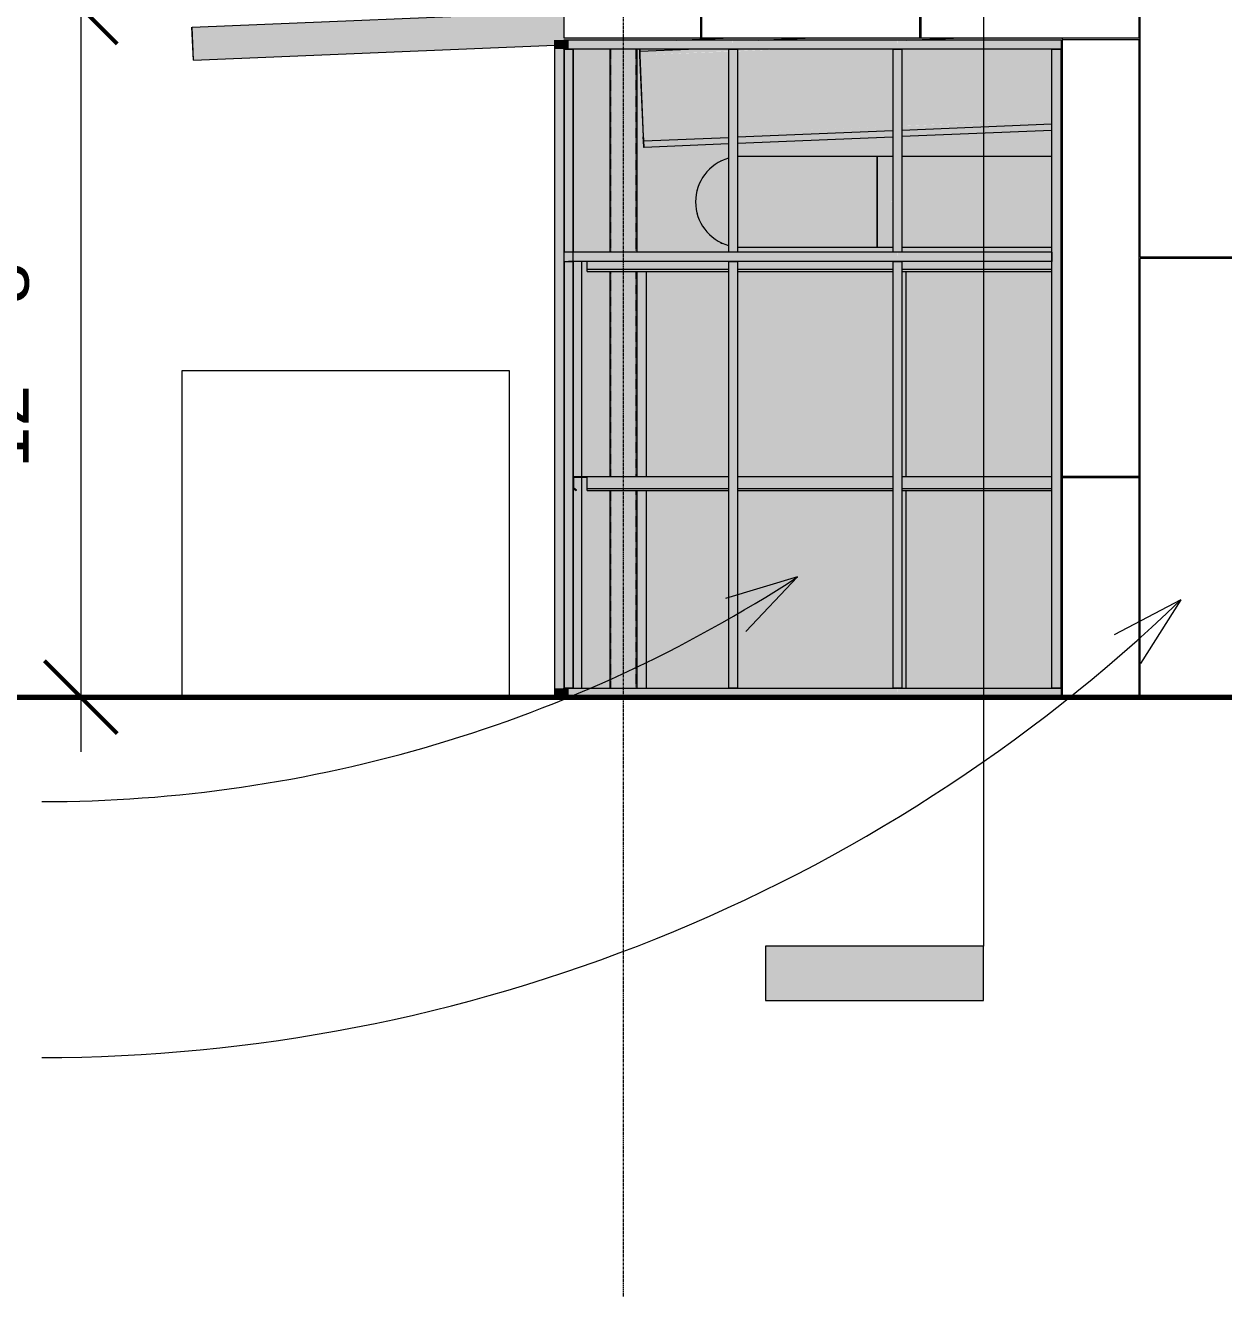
# Model space of a CAD drawing. Header units: inches. Extents: x 20478 to 36715, y -248 to 750.
# Drawn here: x 29080.5 to 29344.3, y -132 to 148 of the extents above; entities that cross this region are included whole.
import ezdxf

# ---------------------------------------------------------------- set-up
doc = ezdxf.new("R2010")
doc.units = ezdxf.units.IN
doc.header["$MEASUREMENT"] = 0
doc.linetypes.add('Grid Line 1_2_', pattern=[0.875, 0.5, -0.125, 0.125, -0.125])
doc.linetypes.add('Hidden 1_8_', pattern=[0.1875, 0.125, -0.0625])
for name, color, linetype, lineweight in [('A-ANNO-DIMS', 211, 'Continuous', 9), ('A-ANNO-DIMS-128', 211, 'Continuous', 9), ('A-GLAZ-CWMG', 51, 'Continuous', 9), ('A-WALL-PATT', 111, 'Continuous', 13), ('C-TOPO', 7, 'Continuous', 9), ('E-ELEC-EQPM', 71, 'Continuous', 9), ('G-ANNO-SYMB', 111, 'Continuous', 9), ('G-ANNO-TEXT', 231, 'Continuous', 9), ('I-WALL', 2, 'Continuous', 13), ('L-SITE-WALL', 31, 'Continuous', 13), ('M-HVAC-DUCT', 70, 'Continuous', 9), ('M-HVAC-DUCT-ANNO', 70, 'Continuous', 9), ('S-BEAM', 12, 'Continuous', 9), ('S-COLS', 52, 'Continuous', 9), ('S-GRID', 1, 'Continuous', 9)]:
    doc.layers.add(name, color=color, linetype=linetype, lineweight=lineweight)
doc.styles.add('Arial_1', font='arial.ttf', dxfattribs={"height": 11.802395})
doc.dimstyles.new('Linear_-_3_32__Arial', dxfattribs={"dimscale": 12, "dimtxt": 12, "dimasz": 1.333333, "dimexe": 1, "dimexo": 0.666667, "dimgap": 0.666667, "dimtad": 1, "dimrnd": 0.25, "dimzin": 1, "dimdsep": 46, "dimlunit": 4, "dimtxsty": 'Arial_1', "dimblk1": 'OBLIQUE', "dimblk2": 'OBLIQUE', "dimsah": 1, "dimcen": 0.09, "dimdle": 1, "dimazin": 0, "dimtfac": 1, "dimtdec": 4, "dimtix": 1, "dimtmove": 0, "dimatfit": 3, "dimfxl": 1, "dimtvp": 1, "dimtfill": 1, "dimfrac": 2, "dimtolj": 1, "dimtzin": 0, "dimarcsym": 2})

# ---------------------------------------------------------------- blocks, each defined once
blk = doc.blocks.new('HSS-Hollow Structural Section-Column - HSS6X6X1_4-556719-Elevation - East')
at = {"layer": 'S-COLS'}
h = blk.add_hatch(color=256, dxfattribs=at)
h.paths.add_polyline_path([(-22786.84, 2), (-22786.84, 45.52), (-22787.3, 45.52), (-22787.3, 2), (-22786.84, 2)], flags=0)
h.paths.add_polyline_path([(-22787.13, 48.55), (-22786.84, 48.55), (-22786.84, 93.77), (-22787.3, 93.77), (-22787.26, 48.55), (-22787.24, 48.55)], flags=0)
h.paths.add_polyline_path([(-22787, 98), (-22786.84, 98), (-22786.84, 142.75), (-22787.3, 142.75), (-22787.28, 98), (-22787.07, 98)], flags=0)
h = blk.add_hatch(color=256, dxfattribs=at)
h.paths.add_polyline_path([(-22786.84, 2), (-22781.77, 2), (-22781.77, 45.52), (-22786.84, 45.52), (-22786.84, 20.11)], flags=0)
h.paths.add_polyline_path([(-22781.77, 48.55), (-22781.77, 93.77), (-22786.84, 93.77), (-22786.84, 48.55), (-22782.13, 48.55)], flags=0)
h.paths.add_polyline_path([(-22781.77, 98), (-22781.77, 142.75), (-22786.84, 142.75), (-22786.84, 98), (-22782.13, 98)], flags=0)
h = blk.add_hatch(color=256, dxfattribs=at)
h.paths.add_polyline_path([(-22781.54, 2), (-22781.3, 2), (-22781.32, 45.52), (-22781.77, 45.52), (-22781.77, 2)], flags=0)
h.paths.add_polyline_path([(-22781.42, 48.55), (-22781.3, 48.55), (-22781.34, 93.77), (-22781.77, 93.77), (-22781.77, 48.55), (-22781.54, 48.55)], flags=0)
h.paths.add_polyline_path([(-22781.77, 98), (-22781.3, 98), (-22781.3, 142.75), (-22781.77, 142.75), (-22781.77, 113.88)], flags=0)
for p, q in [((-22787.3, 142.75), (-22787.3, 98)), ((-22781.3, 98), (-22781.3, 142.75)), ((-22787.3, 93.77), (-22787.3, 48.55)), ((-22781.3, 48.55), (-22781.3, 93.77)), ((-22787.3, 45.52), (-22787.3, 2)), ((-22781.3, 2), (-22781.3, 45.52))]:
    blk.add_line(p, q, dxfattribs=at)
at = {"layer": 'S-COLS', "linetype": 'Hidden 1_8_'}
for p, q in [((-22787.07, 98), (-22787.07, 142.75)), ((-22781.54, 142.75), (-22781.54, 98)), ((-22787.07, 48.55), (-22787.07, 93.77)), ((-22781.54, 93.77), (-22781.54, 48.55)), ((-22787.07, 2), (-22787.07, 45.52)), ((-22781.54, 45.52), (-22781.54, 2))]:
    blk.add_line(p, q, dxfattribs=at)
blk = doc.blocks.new('W-Wide Flange - W21X166-903667-Elevation - East')
at = {"layer": 'S-BEAM'}
h = blk.add_hatch(color=256, dxfattribs=at)
h.paths.add_polyline_path([(-22780.62, 142.31), (-22769.95, 142.75), (-22780.64, 142.75)], flags=0)
h.paths.add_polyline_path([(-22754.61, 144.75), (-22721.95, 144.75), (-22709.95, 145.25), (-22742.61, 145.25)], flags=0)
h.paths.add_polyline_path([(-22371.37, 159.36), (-22370.44, 159.4), (-22370.44, 160.76), (-22371.37, 160.72)], flags=0)
h = blk.add_hatch(color=256, dxfattribs=at)
h.paths.add_polyline_path([(-22780.66, 141.41), (-22761.18, 142.27), (-22761.18, 142.75), (-22769.95, 142.75), (-22780.69, 142.27), (-22780.67, 141.64)], flags=0)
h.paths.add_polyline_path([(-22759.18, 142.31), (-22748.57, 142.75), (-22759.18, 142.74), (-22759.18, 142.53)], flags=0)
h.paths.add_polyline_path([(-22710.39, 144.75), (-22700.57, 144.75), (-22688.57, 145.25), (-22709.95, 145.25), (-22720.91, 144.75), (-22711.26, 144.75)], flags=0)
h.paths.add_polyline_path([(-22371.37, 158.47), (-22370.44, 158.51), (-22370.44, 159.4), (-22371.37, 159.32), (-22371.37, 158.47)], flags=0)
h = blk.add_hatch(color=256, dxfattribs=at)
h.paths.add_polyline_path([(-22779.91, 123.43), (-22761.18, 124.21), (-22761.18, 142.22), (-22780.66, 141.41), (-22780.3, 132.64)], flags=0)
h.paths.add_polyline_path([(-22759.18, 124.29), (-22724.99, 125.72), (-22724.99, 142.75), (-22748.57, 142.75), (-22759.18, 142.27), (-22759.18, 132.64)], flags=0)
h.paths.add_polyline_path([(-22722.99, 125.8), (-22689.93, 127.18), (-22689.93, 142.75), (-22722.99, 142.75), (-22722.99, 132.64)], flags=0)
h.paths.add_polyline_path([(-22687.93, 127.26), (-22687.68, 127.27), (-22687.68, 145.25), (-22689.93, 145.19), (-22700.57, 144.75), (-22687.93, 144.75), (-22687.93, 132.64)], flags=0)
h.paths.add_polyline_path([(-22371.37, 140.45), (-22370.44, 140.49), (-22370.44, 158.51), (-22371.37, 158.47), (-22371.37, 140.66)], flags=0)
h.paths.add_polyline_path([(-22366.82, 140.64), (-22360.73, 140.89), (-22360.78, 142.02), (-22364.05, 142.02), (-22364.05, 145), (-22366.82, 145), (-22366.82, 140.66)], flags=0)
h = blk.add_hatch(color=256, dxfattribs=at)
h.paths.add_polyline_path([(-22779.91, 121.18), (-22779.74, 121.18), (-22779.79, 122.54), (-22779.97, 122.54)], flags=0)
h.paths.add_polyline_path([(-22779.92, 123.43), (-22779.91, 123.43), (-22780.31, 132.64)], flags=0)
h.paths.add_polyline_path([(-22780.79, 142.3), (-22780.62, 142.31), (-22780.68, 142.75), (-22780.81, 142.75)], flags=0)
h = blk.add_hatch(color=256, dxfattribs=at)
h.paths.add_polyline_path([(-22779.86, 122.54), (-22761.18, 123.35), (-22761.18, 124.21), (-22779.91, 123.43), (-22779.87, 122.57)], flags=0)
h.paths.add_polyline_path([(-22759.18, 123.4), (-22724.99, 124.86), (-22724.99, 125.72), (-22759.18, 124.28), (-22759.18, 123.43)], flags=0)
h.paths.add_polyline_path([(-22722.99, 124.91), (-22689.93, 126.32), (-22689.93, 127.18), (-22722.99, 125.77), (-22722.99, 124.94)], flags=0)
h.paths.add_polyline_path([(-22687.93, 126.37), (-22687.68, 126.41), (-22687.68, 127.27), (-22687.93, 127.21), (-22687.93, 126.39)], flags=0)
h.paths.add_polyline_path([(-22371.37, 139.56), (-22370.44, 139.63), (-22370.44, 140.49), (-22371.37, 140.45), (-22371.37, 139.56)], flags=0)
h.paths.add_polyline_path([(-22366.82, 139.75), (-22360.68, 140.04), (-22360.73, 140.89), (-22366.82, 140.64), (-22366.82, 139.75)], flags=0)
h = blk.add_hatch(color=256, dxfattribs=at)
h.paths.add_polyline_path([(-22779.74, 121.18), (-22761.18, 121.96), (-22761.18, 123.32), (-22779.79, 122.54)], flags=0)
h.paths.add_polyline_path([(-22759.18, 122.04), (-22724.99, 123.46), (-22724.99, 124.83), (-22759.18, 123.4), (-22759.18, 123.26)], flags=0)
h.paths.add_polyline_path([(-22722.99, 123.55), (-22689.93, 124.93), (-22689.93, 126.29), (-22722.99, 124.91)], flags=0)
h.paths.add_polyline_path([(-22687.93, 125.01), (-22687.68, 125.02), (-22687.68, 126.38), (-22687.93, 126.37)], flags=0)
h.paths.add_polyline_path([(-22371.37, 138.2), (-22370.44, 138.24), (-22370.44, 139.6), (-22371.37, 139.56)], flags=0)
h.paths.add_polyline_path([(-22366.82, 138.39), (-22360.55, 138.65), (-22360.61, 140.01), (-22366.82, 139.75)], flags=0)
for p, q in [((-22754.61, 144.75), (-22742.61, 145.25)), ((-22721.95, 144.75), (-22709.95, 145.25)), ((-22780.81, 142.75), (-22780.79, 142.3)), ((-22780.79, 142.3), (-22780.72, 142.3)), ((-22780.69, 142.3), (-22780.62, 142.31)), ((-22780.67, 141.41), (-22779.92, 123.43)), ((-22779.91, 123.43), (-22780.66, 141.41)), ((-22780.62, 142.31), (-22780.64, 142.75)), ((-22780.62, 142.31), (-22769.95, 142.75)), ((-22722.99, 124.91), (-22689.93, 126.29)), ((-22687.93, 126.37), (-22687.68, 126.38)), ((-22779.79, 122.54), (-22761.18, 123.32)), ((-22759.18, 123.4), (-22724.99, 124.83)), ((-22759.18, 122.04), (-22724.99, 123.46)), ((-22722.99, 123.55), (-22689.93, 124.93)), ((-22687.93, 125.01), (-22687.68, 125.02)), ((-22779.97, 122.54), (-22779.91, 121.18)), ((-22779.9, 122.54), (-22779.97, 122.54)), ((-22779.91, 121.18), (-22779.74, 121.18)), ((-22779.79, 122.54), (-22779.86, 122.54)), ((-22779.74, 121.18), (-22779.79, 122.54)), ((-22779.74, 121.18), (-22761.18, 121.96))]:
    blk.add_line(p, q, dxfattribs=at)
for centre, start_param, end_param in [((-22780.69, 141.41), 4.712389, 6.283185), ((-22780.65, 141.41), 0, 1.570796), ((-22779.94, 123.43), 3.141593, 4.712389), ((-22779.9, 123.43), 1.570796, 3.141593)]:
    blk.add_ellipse(centre, major_axis=(-0.037, 0.889), ratio=0.014145, start_param=start_param, end_param=end_param, dxfattribs=at)
blk = doc.blocks.new('Girt_C - 8_D-903668-Elevation - East')
at = {"layer": 'S-BEAM'}
h = blk.add_hatch(color=256, dxfattribs=at)
h.paths.add_polyline_path([(-22792.3, 48.37), (-22761.18, 48.37), (-22761.18, 48.55), (-22792.3, 48.53), (-22792.3, 48.46)], flags=0)
h.paths.add_polyline_path([(-22687.68, 48.37), (-22687.68, 48.55), (-22687.93, 48.51), (-22687.93, 48.37)], flags=0)
h.paths.add_polyline_path([(-22689.93, 48.37), (-22689.93, 48.55), (-22722.99, 48.52), (-22722.99, 48.37)], flags=0)
h.paths.add_polyline_path([(-22759.18, 48.37), (-22724.99, 48.37), (-22724.99, 48.55), (-22759.18, 48.52), (-22759.18, 48.45)], flags=0)
h.paths.add_polyline_path([(-22371.37, 48.37), (-22370.44, 48.37), (-22370.44, 48.55), (-22371.37, 48.53), (-22371.37, 48.37)], flags=0)
h.paths.add_polyline_path([(-22366.82, 48.37), (-22360.55, 48.37), (-22360.55, 48.55), (-22366.82, 48.53), (-22366.82, 48.37)], flags=0)
h = blk.add_hatch(color=256, dxfattribs=at)
h.paths.add_polyline_path([(-22792.3, 46), (-22761.18, 46), (-22761.18, 48.37), (-22792.3, 48.37)], flags=0)
h.paths.add_polyline_path([(-22360.55, 46), (-22360.55, 48.37), (-22366.82, 48.37), (-22366.82, 46)], flags=0)
h.paths.add_polyline_path([(-22370.44, 46), (-22370.44, 48.37), (-22371.37, 48.37), (-22371.37, 46)], flags=0)
h.paths.add_polyline_path([(-22759.18, 46), (-22724.99, 46), (-22724.99, 48.37), (-22759.18, 48.37)], flags=0)
h.paths.add_polyline_path([(-22689.93, 46), (-22689.93, 48.37), (-22722.99, 48.37), (-22722.99, 46)], flags=0)
h.paths.add_polyline_path([(-22687.68, 46), (-22687.68, 48.37), (-22687.93, 48.37), (-22687.93, 46)], flags=0)
h = blk.add_hatch(color=256, dxfattribs=at)
h.paths.add_polyline_path([(-22722.99, 45.52), (-22689.93, 45.52), (-22689.93, 46), (-22722.99, 46)], flags=0)
h.paths.add_polyline_path([(-22782.13, 45.52), (-22761.18, 45.52), (-22761.18, 46), (-22792.3, 46), (-22792.3, 45.52)], flags=0)
h.paths.add_polyline_path([(-22360.55, 45.52), (-22360.55, 46), (-22366.82, 46), (-22366.82, 45.52)], flags=0)
h.paths.add_polyline_path([(-22370.44, 45.52), (-22370.44, 46), (-22371.37, 46), (-22371.37, 45.52)], flags=0)
h.paths.add_polyline_path([(-22759.18, 45.52), (-22724.99, 45.52), (-22724.99, 46), (-22759.18, 46)], flags=0)
h.paths.add_polyline_path([(-22687.68, 45.52), (-22687.68, 46), (-22687.93, 46), (-22687.93, 45.52)], flags=0)
for p, q in [((-22761.18, 48.55), (-22792.3, 48.55)), ((-22792.3, 48.37), (-22792.3, 48.55)), ((-22792.3, 46), (-22792.3, 48.37)), ((-22724.99, 48.55), (-22759.18, 48.55)), ((-22689.93, 48.55), (-22722.99, 48.55)), ((-22687.68, 48.55), (-22687.93, 48.55)), ((-22792.3, 45.52), (-22792.3, 46)), ((-22792.3, 46), (-22761.18, 46)), ((-22792.3, 45.52), (-22761.18, 45.52)), ((-22759.18, 46), (-22724.99, 46)), ((-22759.18, 45.52), (-22724.99, 45.52)), ((-22722.99, 46), (-22689.93, 46)), ((-22722.99, 45.52), (-22689.93, 45.52)), ((-22687.93, 46), (-22687.68, 46)), ((-22687.93, 45.52), (-22687.68, 45.52))]:
    blk.add_line(p, q, dxfattribs=at)
blk = doc.blocks.new('Girt_C - 8_D-V121-Elevation - East')
at = {"layer": 'S-BEAM'}
h = blk.add_hatch(color=256, dxfattribs=at)
h.paths.add_polyline_path([(-22689.93, 94.25), (-22689.93, 96), (-22722.99, 96), (-22722.99, 94.25)], flags=0)
h.paths.add_polyline_path([(-22762.76, 94.25), (-22761.18, 94.25), (-22761.18, 96), (-22792.3, 96), (-22792.3, 94.25)], flags=0)
h.paths.add_polyline_path([(-22759.18, 94.25), (-22724.99, 94.25), (-22724.99, 96), (-22759.18, 96), (-22759.18, 95.13)], flags=0)
h.paths.add_polyline_path([(-22687.93, 94.25), (-22687.68, 94.25), (-22687.68, 96.62), (-22687.93, 96.62), (-22687.93, 95.13)], flags=0)
h.paths.add_polyline_path([(-22360.55, 94.25), (-22360.55, 96.62), (-22366.82, 96.62), (-22366.82, 94.25)], flags=0)
h.paths.add_polyline_path([(-22370.44, 94.25), (-22370.44, 96.62), (-22371.37, 96.62), (-22371.37, 94.25)], flags=0)
h = blk.add_hatch(color=256, dxfattribs=at)
h.paths.add_polyline_path([(-22687.68, 96.62), (-22687.68, 96.8), (-22687.93, 96.76), (-22687.93, 96.62)], flags=0)
h.paths.add_polyline_path([(-22371.37, 96.62), (-22370.44, 96.62), (-22370.44, 96.8), (-22371.37, 96.78), (-22371.37, 96.62)], flags=0)
h.paths.add_polyline_path([(-22366.82, 96.62), (-22360.55, 96.62), (-22360.55, 96.7), (-22364.05, 96.72), (-22364.05, 96.8), (-22366.82, 96.78), (-22366.82, 96.62)], flags=0)
h = blk.add_hatch(color=256, dxfattribs=at)
h.paths.add_polyline_path([(-22722.99, 93.77), (-22689.93, 93.77), (-22689.93, 94.25), (-22722.99, 94.25)], flags=0)
h.paths.add_polyline_path([(-22762.76, 93.77), (-22761.18, 93.77), (-22761.18, 94.25), (-22792.3, 94.25), (-22792.3, 93.77)], flags=0)
h.paths.add_polyline_path([(-22360.55, 93.77), (-22360.55, 94.25), (-22366.82, 94.25), (-22366.82, 93.77)], flags=0)
h.paths.add_polyline_path([(-22370.44, 93.77), (-22370.44, 94.25), (-22371.37, 94.25), (-22371.37, 93.77)], flags=0)
h.paths.add_polyline_path([(-22759.18, 93.77), (-22724.99, 93.77), (-22724.99, 94.25), (-22759.18, 94.25)], flags=0)
h.paths.add_polyline_path([(-22687.68, 93.77), (-22687.68, 94.25), (-22687.93, 94.25), (-22687.93, 93.77)], flags=0)
for p, q in [((-22792.3, 94.25), (-22792.3, 96)), ((-22687.68, 96.8), (-22687.93, 96.8)), ((-22792.3, 93.77), (-22792.3, 94.25)), ((-22792.3, 94.25), (-22761.18, 94.25)), ((-22792.3, 93.77), (-22761.18, 93.77)), ((-22759.18, 94.25), (-22724.99, 94.25)), ((-22759.18, 93.77), (-22724.99, 93.77)), ((-22722.99, 94.25), (-22689.93, 94.25)), ((-22722.99, 93.77), (-22689.93, 93.77)), ((-22687.93, 94.25), (-22687.68, 94.25)), ((-22687.93, 93.77), (-22687.68, 93.77))]:
    blk.add_line(p, q, dxfattribs=at)
blk = doc.blocks.new('Girt_C - 8_D-948186-Elevation - East')
at = {"layer": 'S-BEAM'}
h = blk.add_hatch(color=256, dxfattribs=at)
h.paths.add_polyline_path([(-22794.73, 45.52), (-22794.66, 45.6), (-22795.19, 46.05), (-22795.19, 48.37), (-22795.3, 48.37), (-22795.3, 46)], flags=0)
h.paths.add_polyline_path([(-22795.12, 48.45), (-22792.3, 48.46), (-22792.3, 48.55), (-22795.12, 48.53), (-22795.12, 48.46)], flags=0)
for p, q in [((-22795.3, 48.37), (-22795.3, 46)), ((-22795.19, 46.05), (-22795.19, 48.37)), ((-22792.3, 48.55), (-22795.12, 48.55)), ((-22795.12, 48.45), (-22792.3, 48.45)), ((-22795.3, 46), (-22794.73, 45.52)), ((-22794.66, 45.6), (-22795.19, 46.05)), ((-22794.73, 45.52), (-22794.66, 45.6))]:
    blk.add_line(p, q, dxfattribs=at)
for radius, end in [(0.188, 180), (0.0782, 176.9576)]:
    blk.add_arc((-22795.12, 48.37), radius, 90, end, dxfattribs=at)
blk = doc.blocks.new('Rectangular Mullion - Rectangular Mullion 1-827989-Elevation - East')
at = {"layer": 'A-GLAZ-CWMG'}
blk.add_hatch(color=256, dxfattribs=at).paths.add_polyline_path([(-22797.43, 142.75), (-22797.43, 144.75), (-22799.43, 144.75), (-22799.43, 142.75)], flags=0)
blk.add_line((-22799.43, 142.75), (-22799.43, 144.75), dxfattribs=at)
blk = doc.blocks.new('Rectangular Mullion - Rectangular Mullion 1-827457-Elevation - East')
at = {"layer": 'A-GLAZ-CWMG'}
blk.add_hatch(color=256, dxfattribs=at).paths.add_polyline_path([(-22797.43, 2), (-22797.43, 97), (-22799.43, 97), (-22799.43, 2)], flags=0)
blk.add_line((-22799.43, 2), (-22799.43, 97), dxfattribs=at)
blk = doc.blocks.new('Rectangular Mullion - Rectangular Mullion 1-827803-Elevation - East')
at = {"layer": 'A-GLAZ-CWMG'}
blk.add_hatch(color=256, dxfattribs=at).paths.add_polyline_path([(-22797.43, 97), (-22797.43, 142.75), (-22799.43, 142.75), (-22799.43, 97)], flags=0)
blk.add_line((-22799.43, 97), (-22799.43, 142.75), dxfattribs=at)
blk = doc.blocks.new('Rectangular Mullion - Rectangular Mullion 1-779578-Elevation - East')
at = {"layer": 'A-GLAZ-CWMG'}
blk.add_hatch(color=256, dxfattribs=at).paths.add_polyline_path([(-22797.43, 0), (-22797.43, 2), (-22799.43, 2), (-22799.43, 0)], flags=0)
blk.add_line((-22799.43, 0), (-22799.43, 2), dxfattribs=at)
blk = doc.blocks.new('Rectangular Mullion - Rectangular Mullion 1-827988-Elevation - East')
at = {"layer": 'A-GLAZ-CWMG'}
blk.add_hatch(color=256, dxfattribs=at).paths.add_polyline_path([(-22796.37, 142.75), (-22796.37, 144.75), (-22797.43, 144.75), (-22797.43, 142.75)], flags=0)
for p, q in [((-22797.43, 142.75), (-22797.43, 144.75)), ((-22796.37, 144.75), (-22797.43, 144.75)), ((-22796.37, 142.75), (-22797.43, 142.75))]:
    blk.add_line(p, q, dxfattribs=at)
blk = doc.blocks.new('Rectangular Mullion - Rectangular Mullion 1-769201-Elevation - East')
at = {"layer": 'A-GLAZ-CWMG'}
blk.add_hatch(color=256, dxfattribs=at).paths.add_polyline_path([(-22760.18, 142.75), (-22723.99, 142.75), (-22724.03, 144.75), (-22760.18, 144.75)], flags=0)
for p, q in [((-22723.99, 144.75), (-22760.18, 144.75)), ((-22723.99, 142.75), (-22760.18, 142.75))]:
    blk.add_line(p, q, dxfattribs=at)
blk = doc.blocks.new('Rectangular Mullion - Rectangular Mullion 1-769360-Elevation - East')
at = {"layer": 'A-GLAZ-CWMG'}
blk.add_hatch(color=256, dxfattribs=at).paths.add_polyline_path([(-22687.93, 0), (-22687.93, 2), (-22723.99, 2), (-22723.99, 0)], flags=0)
for p, q in [((-22723.99, 2), (-22687.93, 2)), ((-22687.93, 2), (-22687.93, 0))]:
    blk.add_line(p, q, dxfattribs=at)
blk = doc.blocks.new('Rectangular Mullion - Rectangular Mullion 1-769200-Elevation - East')
at = {"layer": 'A-GLAZ-CWMG'}
blk.add_hatch(color=256, dxfattribs=at).paths.add_polyline_path([(-22796.37, 0), (-22760.18, 0), (-22760.18, 2), (-22796.37, 2)], flags=0)
blk.add_line((-22796.37, 2), (-22760.18, 2), dxfattribs=at)
blk = doc.blocks.new('Rectangular Mullion - Rectangular Mullion 1-779579-Elevation - East')
at = {"layer": 'A-GLAZ-CWMG'}
blk.add_hatch(color=256, dxfattribs=at).paths.add_polyline_path([(-22797.43, 0), (-22796.37, 0), (-22796.37, 2), (-22797.43, 2)], flags=0)
for p, q in [((-22797.43, 0), (-22797.43, 2)), ((-22797.43, 2), (-22796.37, 2))]:
    blk.add_line(p, q, dxfattribs=at)
blk = doc.blocks.new('Rectangular Mullion - Rectangular Mullion 1-827436-Elevation - East')
at = {"layer": 'A-GLAZ-CWMG'}
blk.add_hatch(color=256, dxfattribs=at).paths.add_polyline_path([(-22797.43, 2), (-22795.43, 2), (-22795.43, 97), (-22797.43, 97), (-22797.43, 20.11)], flags=0)
for p, q in [((-22797.43, 97), (-22797.43, 2)), ((-22795.43, 97), (-22795.43, 2)), ((-22795.43, 2), (-22797.43, 2))]:
    blk.add_line(p, q, dxfattribs=at)
blk = doc.blocks.new('Rectangular Mullion - Rectangular Mullion 1-827437-Elevation - East')
at = {"layer": 'A-GLAZ-CWMG'}
blk.add_hatch(color=256, dxfattribs=at).paths.add_polyline_path([(-22795.43, 97), (-22795.43, 142.75), (-22797.43, 142.75), (-22797.43, 97)], flags=0)
for p, q in [((-22797.43, 142.75), (-22795.43, 142.75)), ((-22797.43, 142.75), (-22797.43, 97)), ((-22795.43, 142.75), (-22795.43, 97))]:
    blk.add_line(p, q, dxfattribs=at)
blk = doc.blocks.new('Rectangular Mullion - Rectangular Mullion 1-827438-Elevation - East')
at = {"layer": 'A-GLAZ-CWMG'}
blk.add_hatch(color=256, dxfattribs=at).paths.add_polyline_path([(-22687.93, 97), (-22687.93, 142.75), (-22689.93, 142.75), (-22689.93, 97)], flags=0)
for p, q in [((-22689.93, 142.75), (-22687.93, 142.75)), ((-22689.93, 97), (-22689.93, 142.75)), ((-22687.93, 97), (-22687.93, 142.75))]:
    blk.add_line(p, q, dxfattribs=at)
blk = doc.blocks.new('Rectangular Mullion - Rectangular Mullion 1-827439-Elevation - East')
at = {"layer": 'A-GLAZ-CWMG'}
blk.add_hatch(color=256, dxfattribs=at).paths.add_polyline_path([(-22689.93, 2), (-22687.93, 2), (-22687.93, 97), (-22689.93, 97), (-22689.93, 95.13)], flags=0)
for p, q in [((-22689.93, 2), (-22689.93, 97)), ((-22687.93, 2), (-22687.93, 97)), ((-22687.93, 2), (-22689.93, 2))]:
    blk.add_line(p, q, dxfattribs=at)
blk = doc.blocks.new('Rectangular Mullion - Rectangular Mullion 1-769364-Elevation - East')
at = {"layer": 'A-GLAZ-CWMG'}
blk.add_hatch(color=256, dxfattribs=at).paths.add_polyline_path([(-22723.99, 96), (-22689.93, 96), (-22689.93, 98), (-22723.99, 98)], flags=0)
for p, q in [((-22689.93, 98), (-22723.99, 98)), ((-22689.93, 98), (-22689.93, 96)), ((-22689.93, 96), (-22723.99, 96))]:
    blk.add_line(p, q, dxfattribs=at)
blk = doc.blocks.new('Rectangular Mullion - Rectangular Mullion 1-769423-Elevation - East')
at = {"layer": 'A-GLAZ-CWMG'}
blk.add_hatch(color=256, dxfattribs=at).paths.add_polyline_path([(-22762.76, 96), (-22760.18, 96), (-22760.18, 98), (-22796.37, 98), (-22796.37, 96), (-22767.6, 96)], flags=0)
for p, q in [((-22760.18, 98), (-22796.37, 98)), ((-22760.18, 96), (-22796.37, 96))]:
    blk.add_line(p, q, dxfattribs=at)
blk = doc.blocks.new('Rectangular Mullion - Rectangular Mullion 1-827430-Elevation - East')
at = {"layer": 'A-GLAZ-CWMG'}
blk.add_hatch(color=256, dxfattribs=at).paths.add_polyline_path([(-22759.18, 2), (-22759.18, 96), (-22761.18, 96), (-22761.18, 2)], flags=0)
for p, q in [((-22761.18, 96), (-22759.18, 96)), ((-22761.18, 96), (-22761.18, 2)), ((-22759.18, 96), (-22759.18, 2)), ((-22759.18, 2), (-22761.18, 2))]:
    blk.add_line(p, q, dxfattribs=at)
blk = doc.blocks.new('Rectangular Mullion - Rectangular Mullion 1-827431-Elevation - East')
at = {"layer": 'A-GLAZ-CWMG'}
blk.add_hatch(color=256, dxfattribs=at).paths.add_polyline_path([(-22761.18, 98), (-22759.18, 98), (-22759.18, 142.75), (-22761.18, 142.75), (-22761.18, 99.82)], flags=0)
for p, q in [((-22761.18, 142.75), (-22759.18, 142.75)), ((-22761.18, 142.75), (-22761.18, 98)), ((-22759.18, 142.75), (-22759.18, 98)), ((-22759.18, 98), (-22761.18, 98))]:
    blk.add_line(p, q, dxfattribs=at)
blk = doc.blocks.new('Rectangular Mullion - Rectangular Mullion 1-779532-Elevation - East')
at = {"layer": 'A-GLAZ-CWMG'}
blk.add_hatch(color=256, dxfattribs=at).paths.add_polyline_path([(-22687.93, 142.75), (-22687.93, 144.75), (-22723.99, 144.75), (-22723.99, 142.75)], flags=0)
for p, q in [((-22687.93, 144.75), (-22723.99, 144.75)), ((-22687.93, 144.75), (-22687.93, 142.75)), ((-22687.93, 142.75), (-22723.99, 142.75))]:
    blk.add_line(p, q, dxfattribs=at)
blk = doc.blocks.new('Rectangular Mullion - Rectangular Mullion 1-769211-Elevation - East')
at = {"layer": 'A-GLAZ-CWMG'}
blk.add_hatch(color=256, dxfattribs=at).paths.add_polyline_path([(-22724.03, 0), (-22723.99, 0), (-22724.03, 2), (-22760.18, 2), (-22760.18, 0)], flags=0)
blk.add_line((-22760.18, 2), (-22723.99, 2), dxfattribs=at)
blk = doc.blocks.new('Rectangular Mullion - Rectangular Mullion 1-779533-Elevation - East')
at = {"layer": 'A-GLAZ-CWMG'}
blk.add_hatch(color=256, dxfattribs=at).paths.add_polyline_path([(-22724.03, 96), (-22723.99, 96), (-22724.03, 98), (-22760.18, 98), (-22760.18, 96), (-22728.87, 96)], flags=0)
for p, q in [((-22723.99, 98), (-22760.18, 98)), ((-22723.99, 96), (-22760.18, 96))]:
    blk.add_line(p, q, dxfattribs=at)
blk = doc.blocks.new('Rectangular Mullion - Rectangular Mullion 1-827464-Elevation - East')
at = {"layer": 'A-GLAZ-CWMG'}
blk.add_hatch(color=256, dxfattribs=at).paths.add_polyline_path([(-22722.99, 2), (-22722.99, 96), (-22724.99, 96), (-22724.99, 2), (-22724.03, 2)], flags=0)
for p, q in [((-22724.99, 96), (-22722.99, 96)), ((-22724.99, 96), (-22724.99, 2)), ((-22722.99, 96), (-22722.99, 2)), ((-22722.99, 2), (-22724.99, 2))]:
    blk.add_line(p, q, dxfattribs=at)
blk = doc.blocks.new('Rectangular Mullion - Rectangular Mullion 1-827987-Elevation - East')
at = {"layer": 'A-GLAZ-CWMG'}
blk.add_hatch(color=256, dxfattribs=at).paths.add_polyline_path([(-22724.99, 98), (-22722.99, 98), (-22722.99, 142.75), (-22724.99, 142.75), (-22724.99, 104.51)], flags=0)
for p, q in [((-22724.99, 142.75), (-22722.99, 142.75)), ((-22724.99, 142.75), (-22724.99, 98)), ((-22722.99, 142.75), (-22722.99, 98)), ((-22722.99, 98), (-22724.99, 98))]:
    blk.add_line(p, q, dxfattribs=at)
blk = doc.blocks.new('Rectangular Mullion - Rectangular Mullion 1-836905-Elevation - East')
at = {"layer": 'A-GLAZ-CWMG'}
h = blk.add_hatch(color=256, dxfattribs=at)
h.paths.add_polyline_path([(-22795.37, 2), (-22793.43, 2), (-22793.43, 48.45), (-22795.12, 48.45), (-22795.12, 48.55), (-22793.43, 48.55), (-22793.43, 96), (-22795.37, 96), (-22795.37, 20.11)], flags=0)
h.paths.add_polyline_path([(-22794.73, 45.52), (-22795.3, 46.05), (-22795.3, 48.37), (-22795.19, 48.37), (-22795.19, 46.05), (-22794.66, 45.6)], flags=0)
for p, q in [((-22793.43, 48.55), (-22793.43, 96)), ((-22793.43, 2), (-22793.43, 48.45))]:
    blk.add_line(p, q, dxfattribs=at)
blk = doc.blocks.new('Rectangular Mullion - Rectangular Mullion 1-827470-Elevation - East')
at = {"layer": 'A-GLAZ-CWMG'}
h = blk.add_hatch(color=256, dxfattribs=at)
h.paths.add_polyline_path([(-22722.05, 2), (-22722.05, 45.52), (-22722.99, 45.52), (-22722.99, 2)], flags=0)
h.paths.add_polyline_path([(-22722.05, 48.55), (-22722.05, 93.77), (-22722.99, 93.77), (-22722.99, 48.55)], flags=0)
for p, q in [((-22722.05, 48.55), (-22722.05, 93.77)), ((-22722.05, 2), (-22722.05, 45.52))]:
    blk.add_line(p, q, dxfattribs=at)
blk = doc.blocks.new('Rectangular Mullion - Rectangular Mullion 1-836904-Elevation - East')
at = {"layer": 'A-GLAZ-CWMG'}
h = blk.add_hatch(color=256, dxfattribs=at)
h.paths.add_polyline_path([(-22781.3, 2), (-22779.3, 2), (-22779.3, 45.52), (-22781.3, 45.52), (-22781.3, 20.11)], flags=0)
h.paths.add_polyline_path([(-22781.3, 48.55), (-22779.3, 48.55), (-22779.3, 93.77), (-22781.3, 93.77), (-22781.3, 57.62)], flags=0)
for p, q in [((-22779.3, 93.77), (-22779.3, 48.55)), ((-22779.3, 45.52), (-22779.3, 2))]:
    blk.add_line(p, q, dxfattribs=at)
blk = doc.blocks.new('Round Elbow - 1_5 D-893092-Elevation - East')
at = {"layer": 'M-HVAC-DUCT'}
h = blk.add_hatch(color=256, dxfattribs=at)
h.paths.add_polyline_path([(-22744.68, 109.1), (-22728.41, 109.1), (-22728.41, 119.1), (-22758.41, 119.1), (-22759.18, 118.97), (-22759.18, 109.1), (-22748.23, 109.1)], flags=0)
h.paths.add_polyline_path([(-22762.76, 109.1), (-22761.18, 109.1), (-22761.18, 118.66), (-22762.37, 118.27), (-22764.07, 117.33), (-22765.48, 116.17), (-22766.73, 114.65), (-22767.65, 112.92), (-22768.22, 111.05), (-22768.41, 109.1), (-22763.05, 109.1)], flags=0)
h = blk.add_hatch(color=256, dxfattribs=at)
h.paths.add_polyline_path([(-22751.25, 99.1), (-22728.41, 99.1), (-22728.41, 109.1), (-22759.18, 109.1), (-22759.18, 99.17), (-22757.92, 99.1), (-22753.08, 99.1)], flags=0)
h.paths.add_polyline_path([(-22761.18, 99.54), (-22761.18, 109.1), (-22768.41, 109.1), (-22768.22, 107.15), (-22767.52, 105.02), (-22766.73, 103.54), (-22765.48, 102.03), (-22763.97, 100.78), (-22762.1, 99.82), (-22761.86, 99.75)], flags=0)
for p, q in [((-22728.41, 119.1), (-22728.41, 109.1)), ((-22728.41, 109.1), (-22728.41, 99.1))]:
    blk.add_line(p, q, dxfattribs=at)
at = {"layer": 'M-HVAC-DUCT', "flags": 128}
for points in [[(-22728.41, 119.1), (-22729.61, 119.1), (-22730.81, 119.1), (-22732, 119.1), (-22733.19, 119.1), (-22734.37, 119.1), (-22735.54, 119.1), (-22736.7, 119.1), (-22737.85, 119.1), (-22738.98, 119.1), (-22740.09, 119.1), (-22741.19, 119.1), (-22742.27, 119.1), (-22743.32, 119.1), (-22744.35, 119.1), (-22745.35, 119.1), (-22746.33, 119.1), (-22747.28, 119.1), (-22748.19, 119.1), (-22749.08, 119.1), (-22749.93, 119.1), (-22750.75, 119.1), (-22751.53, 119.1), (-22752.28, 119.1), (-22752.99, 119.1), (-22753.66, 119.1), (-22754.28, 119.1), (-22754.87, 119.1), (-22755.42, 119.1), (-22755.92, 119.1), (-22756.37, 119.1), (-22756.79, 119.1), (-22757.15, 119.1), (-22757.47, 119.1), (-22757.75, 119.1), (-22757.98, 119.1), (-22758.16, 119.1), (-22758.29, 119.1), (-22758.37, 119.1), (-22758.41, 119.1), (-22758.41, 119.1)], [(-22758.41, 99.1), (-22758.39, 99.1), (-22758.32, 99.1), (-22758.2, 99.1), (-22758.03, 99.1), (-22757.81, 99.1), (-22757.55, 99.1), (-22757.24, 99.1), (-22756.89, 99.1), (-22756.49, 99.1), (-22756.04, 99.1), (-22755.55, 99.1), (-22755.02, 99.1), (-22754.45, 99.1), (-22753.83, 99.1), (-22753.17, 99.1), (-22752.48, 99.1), (-22751.74, 99.1), (-22750.97, 99.1), (-22750.16, 99.1), (-22749.31, 99.1), (-22748.44, 99.1), (-22747.53, 99.1), (-22746.59, 99.1), (-22745.62, 99.1), (-22744.62, 99.1), (-22743.6, 99.1), (-22742.55, 99.1), (-22741.48, 99.1), (-22740.39, 99.1), (-22739.28, 99.1), (-22738.16, 99.1), (-22737.01, 99.1), (-22735.86, 99.1), (-22734.69, 99.1), (-22733.51, 99.1), (-22732.32, 99.1), (-22731.13, 99.1), (-22729.94, 99.1), (-22728.74, 99.1), (-22728.41, 99.1)]]:
    blk.add_lwpolyline(points, dxfattribs=at)
at = {"layer": 'M-HVAC-DUCT'}
for start, end in [(106.1359, 180), (90, 94.415), (180, 253.8641), (265.585, 270)]:
    blk.add_arc((-22758.41, 109.1), 10, start, end, dxfattribs=at)
blk = doc.blocks.new('Dimension Lumber - 4x8-992605-Elevation - East')
at = {"layer": 'S-BEAM'}
blk.add_hatch(color=256, dxfattribs=at).paths.add_polyline_path([(-22879, 140.32), (-22878.98, 140.32), (-22879, 140.32)], flags=0)
blk.add_line((-22879, 140.32), (-22879.31, 147.56), dxfattribs=at)
blk = doc.blocks.new('Dimension Lumber - 4x8-992607-Elevation - East')
at = {"layer": 'S-BEAM'}
blk.add_hatch(color=256, dxfattribs=at).paths.add_polyline_path([(-22878.98, 140.32), (-22799.43, 143.63), (-22799.43, 144.75), (-22772.63, 144.75), (-22760.63, 145.25), (-22797.43, 145.25), (-22797.43, 150.97), (-22879.28, 147.56)], flags=0)
for p, q in [((-22879.28, 147.56), (-22797.43, 150.97)), ((-22878.98, 140.32), (-22879.28, 147.56)), ((-22878.98, 140.32), (-22799.43, 143.63)), ((-22772.63, 144.75), (-22760.63, 145.25))]:
    blk.add_line(p, q, dxfattribs=at)
blk = doc.blocks.new('Transformer-Dry-Type-Siemens - 6x6x6-1004770-Elevation - East')
at = {"layer": 'E-ELEC-EQPM'}
for p, q in [((-22881.46, 0), (-22881.46, 72)), ((-22881.46, 72), (-22809.46, 72)), ((-22881.46, 72), (-22809.46, 72)), ((-22881.46, 0), (-22881.46, 72)), ((-22809.46, 72), (-22809.46, 0)), ((-22809.46, 72), (-22809.46, 0))]:
    blk.add_line(p, q, dxfattribs=at)
blk = doc.blocks.new('Section - 3_32_ x 3_8_-18514-Elevation - East')
at = {"layer": 'G-ANNO-SYMB'}
blk.add_hatch(color=256, dxfattribs=at).paths.add_polyline_path([(-22117.39, -54.82), (-22069.39, -54.82), (-22069.39, -66.82), (-22117.39, -66.82)], flags=0)
for p, q in [((-22117.39, -54.82), (-22117.39, -66.82)), ((-22069.39, -54.82), (-22117.39, -54.82)), ((-22069.39, -66.82), (-22069.39, -54.82)), ((-22117.39, -66.82), (-22069.39, -66.82))]:
    blk.add_line(p, q, dxfattribs=at)
blk = doc.blocks.new('DIMBLOCK4-Elevation - East')
at = {"layer": 'A-ANNO-DIMS-128'}
for p, q in [((29092.72, 163.88), (29092.72, -12)), ((29107.67, 151.88), (29080.72, 151.88)), ((29092.72, 151.88), (29107.67, 151.88)), ((29096.03, 0), (29080.72, 0)), ((29092.72, 0), (29096.03, 0))]:
    blk.add_line(p, q, dxfattribs=at)
at = {"layer": 'A-ANNO-DIMS-128', "lineweight": 50}
for p, q in [((29092.72, 151.88), (29084.72, 159.88)), ((29092.72, 151.88), (29100.72, 143.88)), ((29092.72, 0), (29084.72, 8)), ((29092.72, 0), (29100.72, -8))]:
    blk.add_line(p, q, dxfattribs=at)
at = {"layer": 'A-ANNO-DIMS-128', "color": 0, "insert": (29069.41, 50.46), "char_height": 11.802, "width": 61.1446, "attachment_point": 1, "rotation": 90, "line_spacing_factor": 0.938532, "style": 'Arial_1', "bg_fill": 3, "box_fill_scale": 1.25, "bg_fill_color": 0, "bg_fill_transparency": 0}
blk.add_mtext('12\' - 8"', dxfattribs=at)
blk = doc.blocks.new('_Oblique')
at = {"color": 0, "linetype": 'ByBlock', "lineweight": -2}
blk.add_line((-0.5, -0.5), (0.5, 0.5), dxfattribs=at)

msp = doc.modelspace()

# ---------------------------------------------------------------- hatches: boundary and pattern name
at = {"layer": 'A-WALL-PATT', "lineweight": 9}
h = msp.add_hatch(dxfattribs=at)
h.set_pattern_fill('FP_14', color=256, style=0, pattern_type=2)
h.set_pattern_definition([(0, (-22398.18, 0.25), (-193, 193), [48, -145]), (90, (-22398.18, 0.25), (-193, 1e-14), [96.25, -96.75]), (180, (-22350.18, 96.5), (-193, 193), [48, -145]), (90, (-22350.18, 0.25), (-193, 1e-14), [96.25, -96.75]), (180, (-22350.18, 96.75), (-193, 193), [48, -145]), (90, (-22350.18, 96.75), (-193, 1e-14), [96.25, -96.75]), (0, (-22398.18, 193), (-193, 193), [48, -145]), (90, (-22398.18, 96.75), (-193, 1e-14), [96.25, -96.75]), (0, (-22349.93, 48.25), (-193, 193), [48, -145]), (90, (-22349.93, 0), (-193, 1e-14), [48.25, -144.75]), (90, (-22301.93, 0), (-193, 1e-14), [48.25, -144.75]), (0, (-22349.93, 144.75), (-193, 193), [48, -145]), (90, (-22349.93, 48.5), (-193, 1e-14), [96.25, -96.75]), (180, (-22301.93, 48.5), (-193, 193), [48, -145]), (90, (-22301.93, 48.5), (-193, 1e-14), [96.25, -96.75]), (90, (-22349.93, 145), (-193, 1e-14), [48, -145]), (180, (-22301.93, 145), (-193, 193), [48, -145]), (90, (-22301.93, 145), (-193, 1e-14), [48, -145]), (0, (-22301.68, 0.25), (-193, 193), [48, -145]), (90, (-22301.68, 0.25), (-193, 1e-14), [96.25, -96.75]), (180, (-22253.68, 96.5), (-193, 193), [48, -145]), (90, (-22253.68, 0.25), (-193, 1e-14), [96.25, -96.75]), (180, (-22253.68, 96.75), (-193, 193), [48, -145]), (90, (-22253.68, 96.75), (-193, 1e-14), [96.25, -96.75]), (180, (-22253.68, 193), (-193, 193), [48, -145]), (90, (-22301.68, 96.75), (-193, 1e-14), [96.25, -96.75]), (0, (-22253.43, 48.25), (-193, 193), [48, -145]), (90, (-22253.43, 0), (-193, 1e-14), [48.25, -144.75]), (90, (-22205.43, 0), (-193, 1e-14), [48.25, -144.75]), (0, (-22253.43, 144.75), (-193, 193), [48, -145]), (90, (-22253.43, 48.5), (-193, 1e-14), [96.25, -96.75]), (180, (-22205.43, 48.5), (-193, 193), [48, -145]), (90, (-22205.43, 48.5), (-193, 1e-14), [96.25, -96.75]), (90, (-22253.43, 145), (-193, 1e-14), [48, -145]), (180, (-22205.43, 145), (-193, 193), [48, -145]), (90, (-22205.43, 145), (-193, 1e-14), [48, -145])])
h.paths.add_polyline_path([(29427.376, 0), (29625.106, 0), (29625.106, 241.25), (29199.043, 241.25), (29199.043, 145.25), (29308.793, 145.25), (29308.793, 0)], flags=0)
at = {"layer": 'I-WALL'}
h = msp.add_hatch(color=256, dxfattribs=at)
h.paths.add_polyline_path([(29201.106, 98), (29209.168, 98), (29209.168, 142.75), (29201.106, 142.75), (29201.106, 132.638)], flags=0)
h.paths.add_polyline_path([(29215.168, 98), (29235.293, 98), (29235.293, 99.518), (29234.969, 99.587), (29232.969, 100.503), (29231.2, 101.853), (29230.988, 102.027), (29229.632, 103.752), (29228.82, 105.271), (29228.251, 107.147), (29228.059, 109.098), (29228.278, 111.179), (29228.923, 113.165), (29230.14, 115.166), (29231.5, 116.626), (29233.059, 117.758), (29234.969, 118.609), (29235.293, 118.7), (29235.293, 121.957), (29216.558, 121.194), (29216.559, 122.538), (29216.603, 122.57), (29216.547, 123.428), (29215.748, 142.301), (29215.678, 142.301), (29215.622, 142.75), (29215.168, 142.75), (29215.168, 113.883)], flags=0)
h.paths.add_polyline_path([(29237.293, 98), (29271.481, 98), (29271.481, 99.098), (29237.293, 99.098)], flags=0)
h.paths.add_polyline_path([(29291.811, 98), (29306.543, 98), (29306.543, 99.098), (29273.481, 99.098), (29273.481, 98)], flags=0)
h.paths.add_polyline_path([(29237.503, 119.043), (29238.554, 119.098), (29271.481, 119.098), (29271.481, 123.465), (29237.293, 122.04), (29237.293, 119.043)], flags=0)
h.paths.add_polyline_path([(29306.543, 119.098), (29306.543, 124.926), (29273.481, 123.548), (29273.481, 119.098), (29291.811, 119.098)], flags=0)
h.paths.add_polyline_path([(29236.293, 144.75), (29241.858, 144.75), (29253.858, 145.25), (29235.842, 145.25), (29223.842, 144.75), (29233.712, 144.75)], flags=0)
h = msp.add_hatch(color=256, dxfattribs=at)
h.paths.add_polyline_path([(29308.543, 0), (29308.793, 0), (29308.793, 45.518), (29308.543, 45.518), (29308.543, 2)], flags=0)
h.paths.add_polyline_path([(29237.293, 2), (29271.481, 2), (29271.481, 45.518), (29237.293, 45.518), (29237.293, 20.108)], flags=0)
h.paths.add_polyline_path([(29274.418, 2), (29306.543, 2), (29306.543, 45.518), (29274.418, 45.518)], flags=0)
h.paths.add_polyline_path([(29235.293, 2), (29235.293, 45.518), (29217.168, 45.518), (29217.168, 2), (29232.469, 2)], flags=0)
h.paths.add_polyline_path([(29235.293, 48.555), (29235.293, 93.768), (29217.168, 93.768), (29217.168, 48.555), (29233.712, 48.555)], flags=0)
h.paths.add_polyline_path([(29237.293, 48.555), (29271.481, 48.555), (29271.481, 93.768), (29237.293, 93.768)], flags=0)
h.paths.add_polyline_path([(29308.543, 48.555), (29308.793, 48.555), (29308.793, 93.768), (29308.543, 93.768)], flags=0)
h.paths.add_polyline_path([(29274.418, 48.555), (29306.543, 48.555), (29306.543, 93.768), (29274.418, 93.768)], flags=0)
h.paths.add_polyline_path([(29308.793, 96.805), (29308.793, 99.098), (29308.543, 99.098), (29308.543, 96.805)], flags=0)
h.paths.add_polyline_path([(29308.793, 119.098), (29308.793, 125.019), (29308.543, 125.009), (29308.543, 119.098)], flags=0)
at = {"layer": 'L-SITE-WALL', "lineweight": 5}
h = msp.add_hatch(color=256, dxfattribs=at)
h.paths.add_polyline_path([(29209.168, 2), (29209.168, 45.518), (29204.168, 45.518), (29204.168, 48.445), (29203.043, 48.408), (29203.043, 2)], flags=0)
h.paths.add_polyline_path([(29208.981, 48.555), (29209.168, 48.555), (29209.168, 93.768), (29204.168, 93.768), (29204.168, 96), (29203.043, 96), (29203.043, 48.555), (29204.168, 48.555)], flags=0)
at = {"layer": 'M-HVAC-DUCT', "lineweight": 5}
h = msp.add_hatch(color=256, dxfattribs=at)
h.paths.add_polyline_path([(29308.793, 109.098), (29308.793, 119.098), (29308.543, 119.076), (29308.543, 109.098)], flags=0)
h.paths.add_polyline_path([(29268.059, 109.098), (29271.481, 109.117), (29271.481, 119.098), (29268.059, 119.098), (29268.059, 111.049)], flags=0)
h.paths.add_polyline_path([(29273.481, 109.098), (29306.543, 109.098), (29306.543, 119.098), (29273.481, 119.095), (29273.481, 109.128)], flags=0)
h = msp.add_hatch(color=256, dxfattribs=at)
h.paths.add_polyline_path([(29271.481, 99.098), (29271.481, 109.098), (29268.059, 109.098), (29268.059, 99.098)], flags=0)
h.paths.add_polyline_path([(29308.543, 99.098), (29308.793, 99.098), (29308.793, 109.098), (29308.543, 109.098), (29308.543, 99.268)], flags=0)
h.paths.add_polyline_path([(29273.481, 99.098), (29306.543, 99.098), (29306.543, 109.098), (29273.481, 109.068), (29273.481, 99.287)], flags=0)
at = {"layer": 'M-HVAC-DUCT-ANNO'}
msp.add_hatch(color=256, dxfattribs=at).paths.add_polyline_path([(29235.293, 99.518), (29235.293, 99.537), (29235.22, 99.534)], flags=0)

# ---------------------------------------------------------------- linework, layer by layer
at = {"layer": 'C-TOPO', "lineweight": 70}
for p, q in [((28962.582, 0), (29163.274, 0)), ((29163.274, 0), (29232.469, 0)), ((29232.469, 0), (30896.278, 0))]:
    msp.add_line(p, q, dxfattribs=at)
at = {"layer": 'C-TOPO'}
for p, q in [((28962.582, 0), (29163.273, 0)), ((29232.47, 0), (29163.273, 0)), ((30896.277, 0), (29232.47, 0))]:
    msp.add_line(p, q, dxfattribs=at)
at = {"layer": 'G-ANNO-SYMB'}
msp.add_line((29291.456, 545.157), (29291.456, -54.817), dxfattribs=at)
at = {"layer": 'G-ANNO-TEXT', "color": 145}
for p, q in [((29250.535, 26.512), (29234.663, 21.773)), ((29250.535, 26.512), (29239.16, 14.472)), ((29334.933, 21.43), (29320.242, 13.777)), ((29334.933, 21.43), (29326.036, 7.457))]:
    msp.add_line(p, q, dxfattribs=at)
for centre, radius, end in [((29084.132, 281.46), 304.447, 303.13233), ((29084.132, 283.144), 362.485, 313.78008)]:
    msp.add_arc(centre, radius, 270, end, dxfattribs=at)
at = {"layer": 'L-SITE-WALL'}
for p, q in [((29199.043, 241.25), (29199.043, 145.25)), ((29199.043, 145.25), (29308.793, 145.25)), ((29308.793, 145.25), (29308.793, 0))]:
    msp.add_line(p, q, dxfattribs=at)
at = {"layer": 'M-HVAC-DUCT'}
for p, q in [((29271.481, 119.098), (29268.059, 119.098)), ((29268.059, 99.098), (29268.059, 119.098)), ((29306.543, 119.098), (29273.481, 119.098)), ((29308.793, 119.098), (29308.543, 119.098)), ((29268.059, 99.098), (29271.481, 99.098)), ((29273.481, 99.098), (29306.543, 99.098)), ((29308.543, 99.098), (29308.793, 99.098))]:
    msp.add_line(p, q, dxfattribs=at)
at = {"layer": 'M-HVAC-DUCT-ANNO'}
for start, end in [(113.73758, 116.59777), (128.69573, 132.42736), (161.57946, 165.45282), (147.27273, 148.73773), (194.54718, 198.42054), (211.26227, 212.72727), (227.57264, 231.30427), (243.40223, 246.26242)]:
    msp.add_arc((29238.059, 109.098), 10, start, end, dxfattribs=at)
at = {"layer": 'S-GRID', "linetype": 'Grid Line 1_2_'}
msp.add_line((29212.168, -132), (29212.168, 648.659), dxfattribs=at)

# ---------------------------------------------------------------- block references
at = {"layer": 'A-GLAZ-CWMG'}
for name, p in [('Rectangular Mullion - Rectangular Mullion 1-827989-Elevation - East', (51996.471, 0)), ('Rectangular Mullion - Rectangular Mullion 1-827988-Elevation - East', (51996.471, 0)), ('Rectangular Mullion - Rectangular Mullion 1-769201-Elevation - East', (51960.284, 0)), ('Rectangular Mullion - Rectangular Mullion 1-769201-Elevation - East', (51996.471, 0)), ('Rectangular Mullion - Rectangular Mullion 1-779532-Elevation - East', (51996.471, 0)), ('Rectangular Mullion - Rectangular Mullion 1-827803-Elevation - East', (51996.471, 0)), ('Rectangular Mullion - Rectangular Mullion 1-827437-Elevation - East', (51996.471, 0)), ('Rectangular Mullion - Rectangular Mullion 1-827431-Elevation - East', (51960.284, 0)), ('Rectangular Mullion - Rectangular Mullion 1-827431-Elevation - East', (51996.471, 0)), ('Rectangular Mullion - Rectangular Mullion 1-827987-Elevation - East', (51996.471, 0)), ('Rectangular Mullion - Rectangular Mullion 1-827438-Elevation - East', (51996.471, 0)), ('Rectangular Mullion - Rectangular Mullion 1-769423-Elevation - East', (51996.471, 0)), ('Rectangular Mullion - Rectangular Mullion 1-779533-Elevation - East', (51996.471, 0)), ('Rectangular Mullion - Rectangular Mullion 1-769364-Elevation - East', (51996.471, 0)), ('Rectangular Mullion - Rectangular Mullion 1-827457-Elevation - East', (51996.471, 0)), ('Rectangular Mullion - Rectangular Mullion 1-827436-Elevation - East', (51996.471, 0)), ('Rectangular Mullion - Rectangular Mullion 1-827430-Elevation - East', (51960.284, 0)), ('Rectangular Mullion - Rectangular Mullion 1-836905-Elevation - East', (51996.471, 0)), ('Rectangular Mullion - Rectangular Mullion 1-827430-Elevation - East', (51996.471, 0)), ('Rectangular Mullion - Rectangular Mullion 1-827464-Elevation - East', (51996.471, 0)), ('Rectangular Mullion - Rectangular Mullion 1-827439-Elevation - East', (51996.471, 0)), ('Rectangular Mullion - Rectangular Mullion 1-836904-Elevation - East', (51996.471, 0)), ('Rectangular Mullion - Rectangular Mullion 1-827470-Elevation - East', (51996.471, 0)), ('Rectangular Mullion - Rectangular Mullion 1-779578-Elevation - East', (51996.471, 0)), ('Rectangular Mullion - Rectangular Mullion 1-779579-Elevation - East', (51996.471, 0)), ('Rectangular Mullion - Rectangular Mullion 1-769200-Elevation - East', (51996.471, 0)), ('Rectangular Mullion - Rectangular Mullion 1-769211-Elevation - East', (51996.471, 0)), ('Rectangular Mullion - Rectangular Mullion 1-769360-Elevation - East', (51996.471, 0))]:
    msp.add_blockref(name, p, dxfattribs=at)
at = {"layer": 'E-ELEC-EQPM'}
msp.add_blockref('Transformer-Dry-Type-Siemens - 6x6x6-1004770-Elevation - East', (51996.471, 0), dxfattribs=at)
at = {"layer": 'G-ANNO-SYMB'}
msp.add_blockref('Section - 3_32_ x 3_8_-18514-Elevation - East', (51360.845, 0), dxfattribs=at)
at = {"layer": 'M-HVAC-DUCT'}
msp.add_blockref('Round Elbow - 1_5 D-893092-Elevation - East', (51996.471, 0), dxfattribs=at)
at = {"layer": 'S-BEAM'}
for name in ['W-Wide Flange - W21X166-903667-Elevation - East', 'Dimension Lumber - 4x8-992607-Elevation - East', 'Dimension Lumber - 4x8-992605-Elevation - East', 'Girt_C - 8_D-V121-Elevation - East', 'Girt_C - 8_D-948186-Elevation - East', 'Girt_C - 8_D-903668-Elevation - East']:
    msp.add_blockref(name, (51996.471, 0), dxfattribs=at)
at = {"layer": 'S-COLS'}
msp.add_blockref('HSS-Hollow Structural Section-Column - HSS6X6X1_4-556719-Elevation - East', (51996.471, 0), dxfattribs=at)

# ---------------------------------------------------------------- next in the draw order: dimensions: what is measured, and where the dimension line sits
at = {"layer": 'A-ANNO-DIMS'}
dim = msp.add_linear_dim(base=(29092.72, 0), p1=(29115.668, 151.877), p2=(29104.034, 0), angle=90, dimstyle='Linear_-_3_32__Arial', override={"dimpost": '<>', "dimfxl": 152.321526}, dxfattribs=at)
dim.commit()
dim.dimension.update_dxf_attribs({"geometry": 'DIMBLOCK4-Elevation - East', "text_midpoint": (29078.694, 75.938)})

doc.saveas('drawing.dxf')
